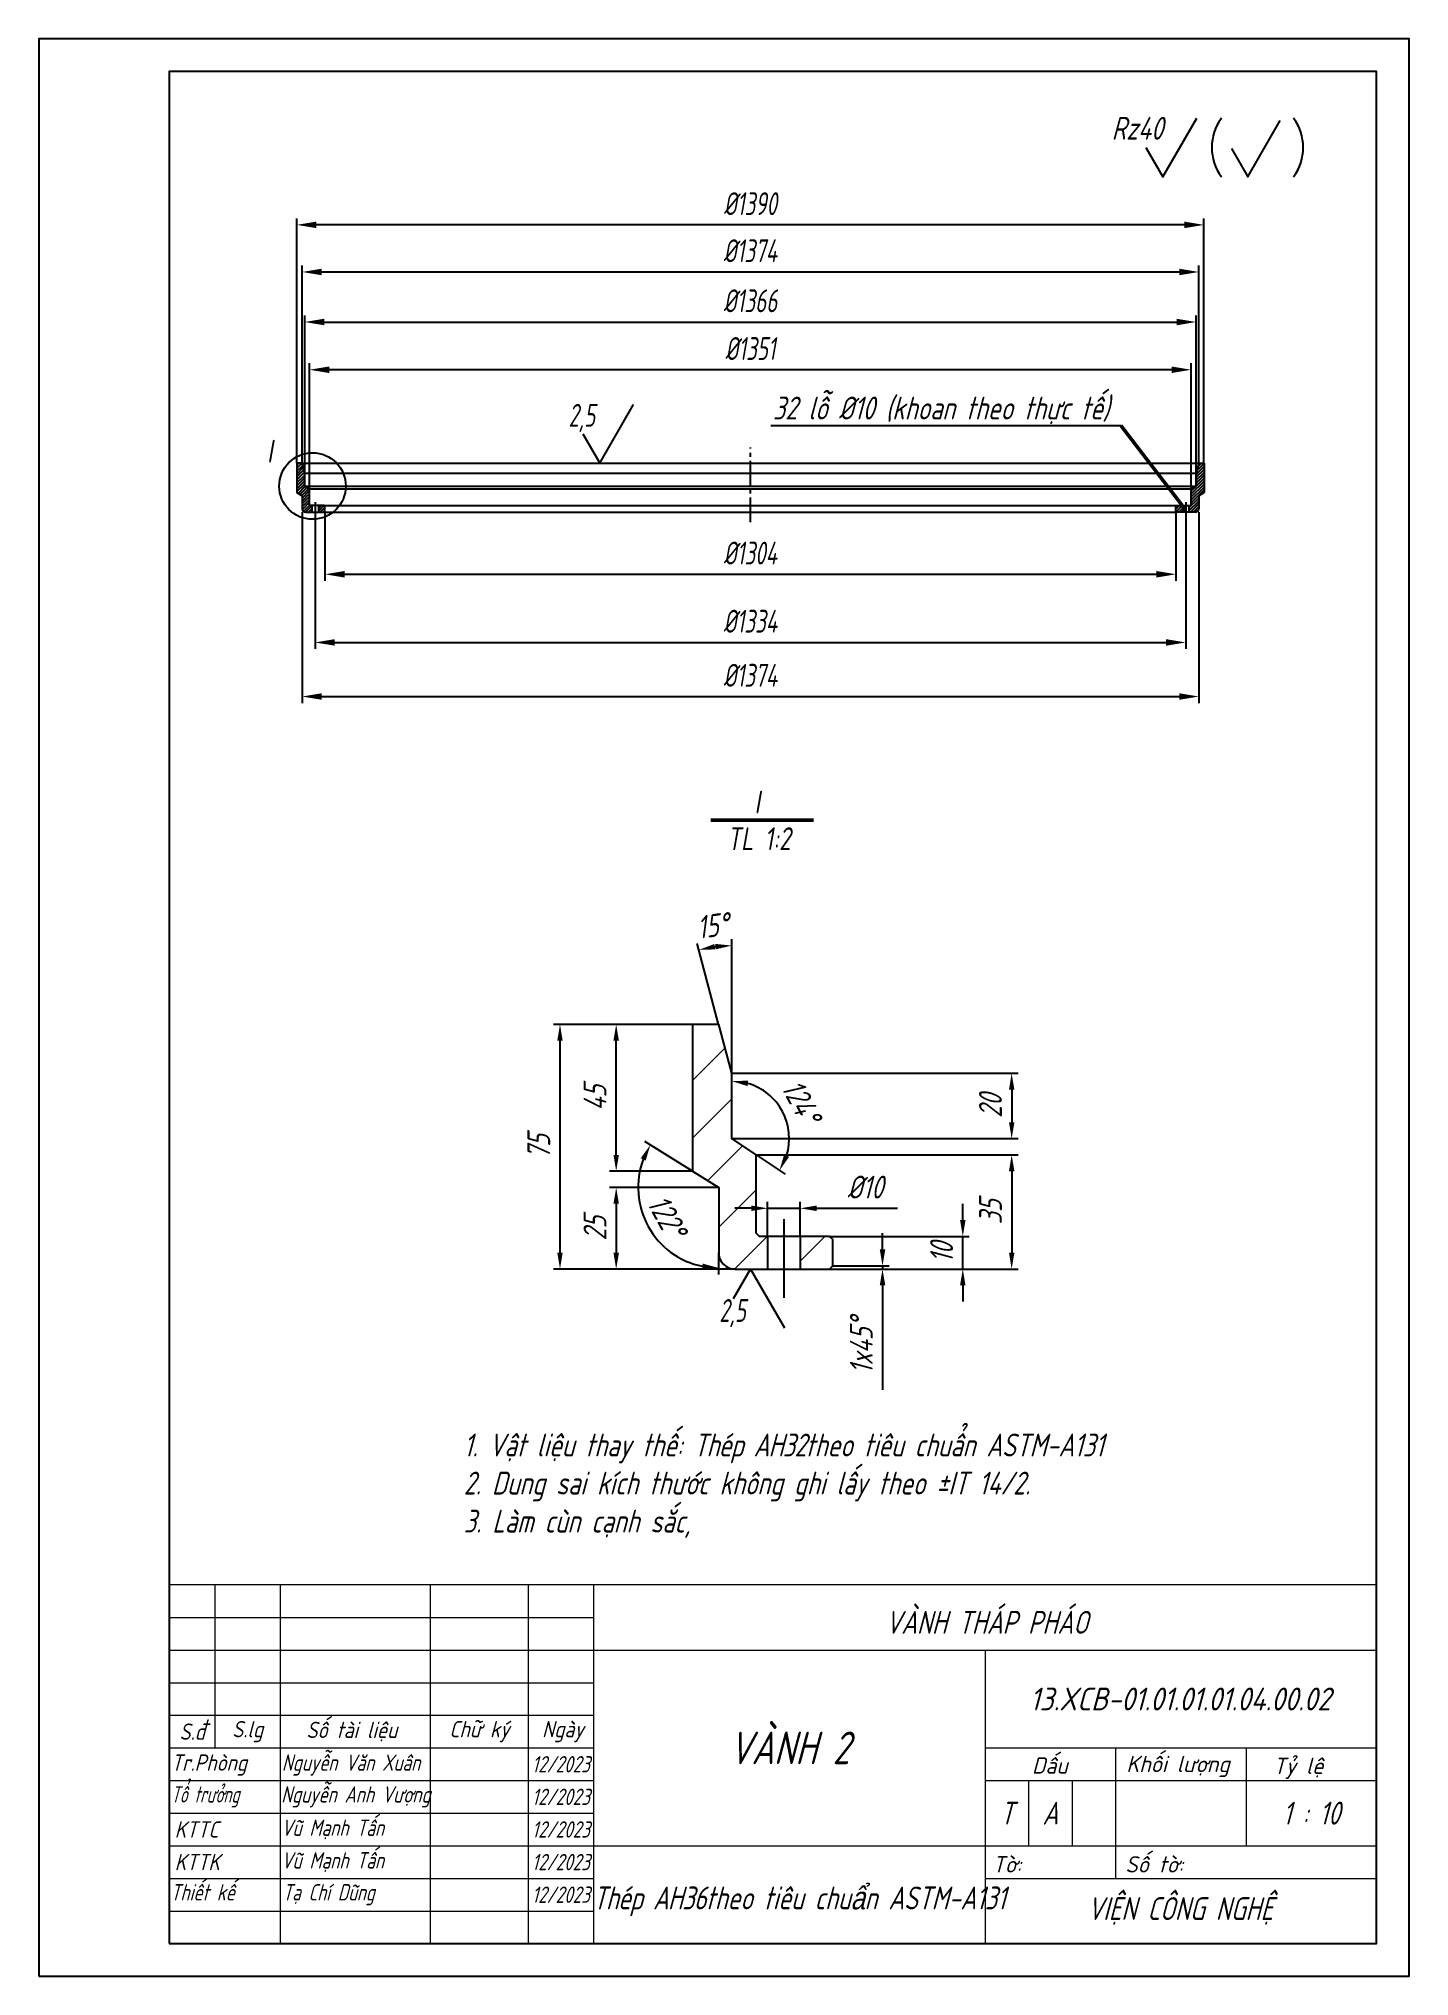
# Model space of a CAD drawing. Header units: millimetres. Extents: x 0 to 210, y 0 to 297.
import ezdxf
from ezdxf.enums import TextEntityAlignment as Align

# ---------------------------------------------------------------- set-up
doc = ezdxf.new("R2010")
doc.units = ezdxf.units.MM
doc.linetypes.add('CENTER2', pattern=[1.125, 0.75, -0.125, 0.125, -0.125])
doc.layers.get('DEFPOINTS').update_dxf_attribs({"color": 6})
for name, color, linetype, lineweight in [('AM_5', 3, 'Continuous', 15), ('COBAN', 7, 'Continuous', 18), ('KhungManh', 140, 'Continuous', 18), ('LIEN DAM', 7, 'Continuous', 50), ('MAT CAT', 2, 'Continuous', 18), ('Visible (ISO)', 7, 'Continuous', 50)]:
    doc.layers.add(name, color=color, linetype=linetype, lineweight=lineweight)
for name, color, linetype in [('CHU', 3, 'Continuous'), ('DB', 7, 'Continuous'), ('TEXT', 100, 'Continuous'), ('text1', 90, 'Continuous')]:
    doc.layers.add(name, color=color, linetype=linetype)
doc.styles.add('CKT 2.5', font='', dxfattribs={"oblique": 15, "height": 2.5})
doc.styles.add('CKT 3.5', font='', dxfattribs={"width": 0.8, "oblique": 15, "height": 3.5})
doc.styles.add('CKT 5', font='', dxfattribs={"width": 0.8, "oblique": 15, "height": 5})
doc.styles.add('T', font='', dxfattribs={"width": 0.7, "oblique": 10, "height": 3.5})
doc.styles.get('CKT 2.5').set_extended_font_data('TCVN 7284')
doc.styles.get('CKT 3.5').set_extended_font_data('TCVN 7284')
doc.styles.get('CKT 5').set_extended_font_data('TCVN 7284')
doc.styles.get('T').set_extended_font_data('TCVN 7284')
doc.dimstyles.new('KT 1_2', dxfattribs={"dimtxt": 3.5, "dimasz": 2.5, "dimexe": 1, "dimexo": 0, "dimgap": 1.5, "dimtad": 1, "dimlfac": 2, "dimtxsty": 'CKT 3.5', "dimcen": -1, "dimdle": 1, "dimclrd": 3, "dimclre": 3, "dimclrt": 100, "dimadec": 1, "dimazin": 0, "dimtfac": 1, "dimtix": 1, "dimtmove": 0, "dimatfit": 2, "dimfxl": 1, "dimtolj": 1, "dimarcsym": 0})
doc.dimstyles.new('KT 1_2_NGANG$0', dxfattribs={"dimtxt": 3.5, "dimasz": 2.5, "dimexe": 1, "dimexo": 0, "dimgap": 1.5, "dimtad": 1, "dimtoh": 1, "dimdec": 0, "dimlfac": 2, "dimtxsty": 'CKT 3.5', "dimcen": -1, "dimdle": 1, "dimclrd": 3, "dimclre": 3, "dimclrt": 100, "dimadec": 1, "dimazin": 0, "dimtfac": 1, "dimtdec": 0, "dimtix": 1, "dimtmove": 0, "dimatfit": 2, "dimfxl": 1, "dimtolj": 1, "dimarcsym": 0})
doc.dimstyles.new('KT 1_2_NGANG$2', dxfattribs={"dimtxt": 3.5, "dimasz": 2.5, "dimexe": 1, "dimexo": 0, "dimgap": 1.5, "dimtad": 1, "dimtoh": 1, "dimdec": 0, "dimlfac": 2, "dimtxsty": 'CKT 3.5', "dimcen": -1, "dimdle": 1, "dimclrd": 3, "dimclre": 3, "dimclrt": 100, "dimadec": 1, "dimazin": 0, "dimtfac": 1, "dimtdec": 0, "dimtix": 1, "dimtmove": 0, "dimatfit": 2, "dimfxl": 1, "dimtolj": 1, "dimarcsym": 0})
doc.dimstyles.new('KT_A_1_20', dxfattribs={"dimtxt": 3.5, "dimasz": 3, "dimexe": 1, "dimexo": 0, "dimgap": 1.5, "dimtad": 1, "dimdec": 0, "dimlfac": 20, "dimtxsty": 'T', "dimcen": -1, "dimdle": 1, "dimclrd": 3, "dimclre": 3, "dimclrt": 3, "dimadec": 0, "dimazin": 0, "dimtfac": 0.7, "dimtdec": 0, "dimtmove": 0, "dimatfit": 2, "dimfxl": 1, "dimarcsym": 0})

# ---------------------------------------------------------------- blocks, each defined once
blk = doc.blocks.new('*D20')
at = {"layer": 'AM_5', "color": 3, "lineweight": -2, "transparency": 16777216}
for p, q in [((43.85, 224.43), (43.85, 213.91)), ((174.25, 224.43), (174.25, 213.91)), ((46.85, 214.91), (171.25, 214.91))]:
    blk.add_line(p, q, dxfattribs=at)
at = {"layer": 'AM_5', "color": 3, "transparency": 16777216}
for points in [[(46.85, 215.41), (46.85, 214.41), (43.85, 214.91)], [(171.25, 215.41), (171.25, 214.41), (174.25, 214.91)]]:
    blk.add_solid(points, dxfattribs=at)
at = {"layer": 'DEFPOINTS', "color": 0, "transparency": 16777216}
for p in [(43.85, 224.43), (174.25, 224.43), (174.25, 214.91)]:
    blk.add_point(p, dxfattribs=at)
at = {"layer": 'AM_5', "color": 3, "transparency": 16777216, "insert": (109.05, 218.16), "char_height": 3.5, "attachment_point": 5, "style": 'T'}
blk.add_mtext('%%C1304', dxfattribs=at)
blk = doc.blocks.new('*D21')
at = {"layer": 'AM_5', "color": 3, "lineweight": -2, "transparency": 16777216}
for p, q in [((39.55, 231.93), (39.55, 269.47)), ((175.55, 268.47), (42.55, 268.47)), ((178.55, 231.93), (178.55, 269.47))]:
    blk.add_line(p, q, dxfattribs=at)
at = {"layer": 'AM_5', "color": 3, "transparency": 16777216}
for points in [[(42.55, 268.97), (42.55, 267.97), (39.55, 268.47)], [(175.55, 268.97), (175.55, 267.97), (178.55, 268.47)]]:
    blk.add_solid(points, dxfattribs=at)
at = {"layer": 'DEFPOINTS', "color": 0, "transparency": 16777216}
for p in [(39.55, 268.47), (39.55, 231.93), (178.55, 231.93)]:
    blk.add_point(p, dxfattribs=at)
at = {"layer": 'AM_5', "color": 3, "transparency": 16777216, "insert": (109.05, 271.72), "char_height": 3.5, "attachment_point": 5, "style": 'T'}
blk.add_mtext('%%C1390', dxfattribs=at)
blk = doc.blocks.new('*D22')
at = {"layer": 'AM_5', "color": 3, "lineweight": -2, "transparency": 16777216}
for p, q in [((40.35, 231.93), (40.35, 262.25)), ((177.75, 231.93), (177.75, 262.25)), ((43.35, 261.25), (174.75, 261.25))]:
    blk.add_line(p, q, dxfattribs=at)
at = {"layer": 'AM_5', "color": 3, "transparency": 16777216}
for points in [[(43.35, 261.75), (43.35, 260.75), (40.35, 261.25)], [(174.75, 261.75), (174.75, 260.75), (177.75, 261.25)]]:
    blk.add_solid(points, dxfattribs=at)
at = {"layer": 'DEFPOINTS', "color": 0, "transparency": 16777216}
for p in [(177.75, 261.25), (40.35, 231.93), (177.75, 231.93)]:
    blk.add_point(p, dxfattribs=at)
at = {"layer": 'AM_5', "color": 3, "transparency": 16777216, "insert": (109.05, 264.5), "char_height": 3.5, "attachment_point": 5, "style": 'T'}
blk.add_mtext('%%C1374', dxfattribs=at)
blk = doc.blocks.new('*D23')
at = {"layer": 'AM_5', "color": 3, "lineweight": -2, "transparency": 16777216}
for p, q in [((40.35, 224.43), (40.35, 195.17)), ((177.75, 224.43), (177.75, 195.17)), ((43.35, 196.17), (174.75, 196.17))]:
    blk.add_line(p, q, dxfattribs=at)
at = {"layer": 'AM_5', "color": 3, "transparency": 16777216}
for points in [[(43.35, 196.67), (43.35, 195.67), (40.35, 196.17)], [(174.75, 196.67), (174.75, 195.67), (177.75, 196.17)]]:
    blk.add_solid(points, dxfattribs=at)
at = {"layer": 'DEFPOINTS', "color": 0, "transparency": 16777216}
for p in [(40.35, 224.43), (177.75, 224.43), (177.75, 196.17)]:
    blk.add_point(p, dxfattribs=at)
at = {"layer": 'AM_5', "color": 3, "transparency": 16777216, "insert": (109.05, 199.42), "char_height": 3.5, "attachment_point": 5, "style": 'T'}
blk.add_mtext('%%C1374', dxfattribs=at)
blk = doc.blocks.new('*D24')
at = {"layer": 'AM_5', "color": 3, "lineweight": -2, "transparency": 16777216}
for p, q in [((41.5, 227.93), (41.5, 247.26)), ((176.6, 227.93), (176.6, 247.26)), ((173.6, 246.26), (44.5, 246.26))]:
    blk.add_line(p, q, dxfattribs=at)
at = {"layer": 'AM_5', "color": 3, "transparency": 16777216}
for points in [[(44.5, 246.76), (44.5, 245.76), (41.5, 246.26)], [(173.6, 246.76), (173.6, 245.76), (176.6, 246.26)]]:
    blk.add_solid(points, dxfattribs=at)
at = {"layer": 'DEFPOINTS', "color": 0, "transparency": 16777216}
for p in [(41.5, 246.26), (41.5, 227.93), (176.6, 227.93)]:
    blk.add_point(p, dxfattribs=at)
at = {"layer": 'AM_5', "color": 3, "transparency": 16777216, "insert": (109.05, 249.51), "char_height": 3.5, "attachment_point": 5, "style": 'T'}
blk.add_mtext('%%C1351', dxfattribs=at)
blk = doc.blocks.new('*D25')
at = {"layer": 'AM_5', "color": 3, "lineweight": -2, "transparency": 16777216}
for p, q in [((42.35, 223.55), (42.35, 203.46)), ((175.75, 223.55), (175.75, 203.46)), ((45.35, 204.46), (172.75, 204.46))]:
    blk.add_line(p, q, dxfattribs=at)
at = {"layer": 'AM_5', "color": 3, "transparency": 16777216}
for points in [[(45.35, 204.96), (45.35, 203.96), (42.35, 204.46)], [(172.75, 204.96), (172.75, 203.96), (175.75, 204.46)]]:
    blk.add_solid(points, dxfattribs=at)
at = {"layer": 'DEFPOINTS', "color": 0, "transparency": 16777216}
for p in [(42.35, 223.55), (175.75, 223.55), (175.75, 204.46)]:
    blk.add_point(p, dxfattribs=at)
at = {"layer": 'AM_5', "color": 3, "transparency": 16777216, "insert": (109.05, 207.71), "char_height": 3.5, "attachment_point": 5, "style": 'T'}
blk.add_mtext('%%C1334', dxfattribs=at)
blk = doc.blocks.new('*D26')
at = {"layer": 'AM_5', "color": 3, "lineweight": -2, "transparency": 16777216}
for p, q in [((40.75, 230.43), (40.75, 254.58)), ((43.75, 253.58), (174.35, 253.58)), ((177.35, 228.43), (177.35, 254.58))]:
    blk.add_line(p, q, dxfattribs=at)
at = {"layer": 'AM_5', "color": 3, "transparency": 16777216}
for points in [[(43.75, 254.08), (43.75, 253.08), (40.75, 253.58)], [(174.35, 254.08), (174.35, 253.08), (177.35, 253.58)]]:
    blk.add_solid(points, dxfattribs=at)
at = {"layer": 'DEFPOINTS', "color": 0, "transparency": 16777216}
for p in [(177.35, 253.58), (40.75, 230.43), (177.35, 228.43)]:
    blk.add_point(p, dxfattribs=at)
at = {"layer": 'AM_5', "color": 3, "transparency": 16777216, "insert": (109.05, 256.83), "char_height": 3.5, "attachment_point": 5, "style": 'T'}
blk.add_mtext('%%C1366', dxfattribs=at)
blk = doc.blocks.new('*D27')
at = {"layer": 'DEFPOINTS', "color": 0, "transparency": 16777216}
for p in [(79.87, 145.91), (100.18, 145.91), (106.68, 108.41)]:
    blk.add_point(p, dxfattribs=at)
at = {"layer": 'LIEN DAM', "color": 3, "lineweight": -2, "transparency": 16777216}
for p, q in [((100.18, 145.91), (78.87, 145.91)), ((79.87, 110.91), (79.87, 143.41)), ((106.68, 108.41), (78.87, 108.41))]:
    blk.add_line(p, q, dxfattribs=at)
at = {"layer": 'LIEN DAM', "color": 3, "transparency": 16777216}
for points in [[(79.45, 143.41), (80.28, 143.41), (79.87, 145.91)], [(79.45, 110.91), (80.28, 110.91), (79.87, 108.41)]]:
    blk.add_solid(points, dxfattribs=at)
at = {"layer": 'LIEN DAM', "color": 100, "transparency": 16777216, "insert": (76.62, 127.16), "char_height": 3.5, "attachment_point": 5, "rotation": 90, "style": 'CKT 3.5'}
blk.add_mtext('\\A1;75', dxfattribs=at)
blk = doc.blocks.new('*D28')
at = {"layer": 'DEFPOINTS', "color": 0, "transparency": 16777216}
for p in [(88.48, 145.91), (100.18, 145.91), (100.18, 123.41)]:
    blk.add_point(p, dxfattribs=at)
at = {"layer": 'LIEN DAM', "color": 3, "lineweight": -2, "transparency": 16777216}
for p, q in [((100.18, 145.91), (87.48, 145.91)), ((88.48, 125.91), (88.48, 143.41)), ((100.18, 123.41), (87.48, 123.41))]:
    blk.add_line(p, q, dxfattribs=at)
at = {"layer": 'LIEN DAM', "color": 3, "transparency": 16777216}
for points in [[(88.06, 143.41), (88.9, 143.41), (88.48, 145.91)], [(88.06, 125.91), (88.9, 125.91), (88.48, 123.41)]]:
    blk.add_solid(points, dxfattribs=at)
at = {"layer": 'LIEN DAM', "color": 100, "transparency": 16777216, "insert": (85.23, 134.66), "char_height": 3.5, "attachment_point": 5, "rotation": 90, "style": 'CKT 3.5'}
blk.add_mtext('\\A1;45', dxfattribs=at)
blk = doc.blocks.new('*D29')
at = {"layer": 'DEFPOINTS', "color": 0, "transparency": 16777216}
for p in [(104.18, 120.91), (88.48, 108.41), (106.68, 108.41)]:
    blk.add_point(p, dxfattribs=at)
at = {"layer": 'LIEN DAM', "color": 3, "lineweight": -2, "transparency": 16777216}
for p, q in [((104.18, 120.91), (87.48, 120.91)), ((88.48, 118.41), (88.48, 110.91)), ((106.68, 108.41), (87.48, 108.41))]:
    blk.add_line(p, q, dxfattribs=at)
at = {"layer": 'LIEN DAM', "color": 3, "transparency": 16777216}
for points in [[(88.06, 118.41), (88.9, 118.41), (88.48, 120.91)], [(88.06, 110.91), (88.9, 110.91), (88.48, 108.41)]]:
    blk.add_solid(points, dxfattribs=at)
at = {"layer": 'LIEN DAM', "color": 100, "transparency": 16777216, "insert": (85.23, 114.66), "char_height": 3.5, "attachment_point": 5, "rotation": 90, "style": 'CKT 3.5'}
blk.add_mtext('\\A1;25', dxfattribs=at)
blk = doc.blocks.new('*D30')
at = {"layer": 'DEFPOINTS', "color": 0, "transparency": 16777216}
for p in [(100.18, 123.41), (91.99, 119.05), (104.18, 120.91), (104.18, 120.91), (104.18, 110.91)]:
    blk.add_point(p, dxfattribs=at)
at = {"layer": 'LIEN DAM', "color": 3, "lineweight": -2, "transparency": 16777216}
for p, q in [((100.18, 123.41), (92.87, 127.98)), ((104.18, 110.91), (104.18, 107.57))]:
    blk.add_line(p, q, dxfattribs=at)
blk.add_arc((104.18, 120.91), 12.34, 159.6251, 258.3696, dxfattribs=at)
at = {"layer": 'LIEN DAM', "color": 3, "transparency": 16777216}
for points in [[(92.24, 125.39), (92.99, 125.02), (93.72, 127.45)], [(101.74, 109.24), (101.65, 108.41), (104.18, 108.57)]]:
    blk.add_solid(points, dxfattribs=at)
at = {"layer": 'LIEN DAM', "color": 100, "transparency": 16777216, "insert": (96.23, 116.51), "char_height": 3.5, "attachment_point": 5, "rotation": 298.9973, "style": 'CKT 3.5'}
blk.add_mtext('\\A1;122°', dxfattribs=at)
blk = doc.blocks.new('*D31')
at = {"layer": 'DEFPOINTS', "color": 0, "transparency": 16777216}
for p in [(121.18, 113.41), (141.59, 113.41), (121.18, 108.41)]:
    blk.add_point(p, dxfattribs=at)
at = {"layer": 'LIEN DAM', "color": 3, "lineweight": -2, "transparency": 16777216}
for p, q in [((141.59, 115.91), (141.59, 118.41)), ((121.18, 113.41), (142.59, 113.41)), ((141.59, 108.41), (141.59, 113.41)), ((121.18, 108.41), (142.59, 108.41)), ((141.59, 105.91), (141.59, 103.41))]:
    blk.add_line(p, q, dxfattribs=at)
at = {"layer": 'LIEN DAM', "color": 3, "transparency": 16777216}
for points in [[(141.17, 115.91), (142.01, 115.91), (141.59, 113.41)], [(141.17, 105.91), (142.01, 105.91), (141.59, 108.41)]]:
    blk.add_solid(points, dxfattribs=at)
at = {"layer": 'LIEN DAM', "color": 100, "transparency": 16777216, "insert": (138.34, 110.91), "char_height": 3.5, "attachment_point": 5, "rotation": 90, "style": 'CKT 3.5'}
blk.add_mtext('\\A1;10', dxfattribs=at)
blk = doc.blocks.new('*D32')
at = {"layer": 'DEFPOINTS', "color": 0, "transparency": 16777216}
for p in [(121.18, 108.41), (121.68, 108.91), (129.29, 108.41)]:
    blk.add_point(p, dxfattribs=at)
at = {"layer": 'LIEN DAM', "color": 3, "lineweight": -2, "transparency": 16777216}
for p, q in [((129.29, 111.41), (129.29, 113.91)), ((121.18, 108.41), (130.29, 108.41)), ((121.68, 108.91), (130.29, 108.91)), ((129.29, 108.91), (129.29, 108.41)), ((129.29, 105.91), (129.29, 89.87))]:
    blk.add_line(p, q, dxfattribs=at)
at = {"layer": 'LIEN DAM', "color": 3, "transparency": 16777216}
for points in [[(128.87, 111.41), (129.71, 111.41), (129.29, 108.91)], [(128.87, 105.91), (129.71, 105.91), (129.29, 108.41)]]:
    blk.add_solid(points, dxfattribs=at)
at = {"layer": 'LIEN DAM', "color": 100, "transparency": 16777216, "insert": (126.04, 96.64), "char_height": 3.5, "attachment_point": 5, "rotation": 90, "style": 'CKT 3.5'}
blk.add_mtext('\\A1;1x45%%D', dxfattribs=at)
blk = doc.blocks.new('*D33')
at = {"layer": 'DEFPOINTS', "color": 0, "transparency": 16777216}
for p in [(109.93, 125.91), (121.18, 108.41), (149.08, 108.41)]:
    blk.add_point(p, dxfattribs=at)
at = {"layer": 'LIEN DAM', "color": 3, "lineweight": -2, "transparency": 16777216}
for p, q in [((109.93, 125.91), (150.08, 125.91)), ((149.08, 123.41), (149.08, 110.91)), ((121.18, 108.41), (150.08, 108.41))]:
    blk.add_line(p, q, dxfattribs=at)
at = {"layer": 'LIEN DAM', "color": 3, "transparency": 16777216}
for points in [[(148.67, 123.41), (149.5, 123.41), (149.08, 125.91)], [(148.67, 110.91), (149.5, 110.91), (149.08, 108.41)]]:
    blk.add_solid(points, dxfattribs=at)
at = {"layer": 'LIEN DAM', "color": 100, "transparency": 16777216, "insert": (145.83, 117.16), "char_height": 3.5, "attachment_point": 5, "rotation": 90, "style": 'CKT 3.5'}
blk.add_mtext('\\A1;35', dxfattribs=at)
blk = doc.blocks.new('*D34')
at = {"layer": 'DEFPOINTS', "color": 0, "transparency": 16777216}
for p in [(106.18, 138.41), (106.18, 128.41), (149.08, 128.41)]:
    blk.add_point(p, dxfattribs=at)
at = {"layer": 'LIEN DAM', "color": 3, "lineweight": -2, "transparency": 16777216}
for p, q in [((106.18, 138.41), (150.08, 138.41)), ((149.08, 135.91), (149.08, 130.91)), ((106.18, 128.41), (150.08, 128.41))]:
    blk.add_line(p, q, dxfattribs=at)
at = {"layer": 'LIEN DAM', "color": 3, "transparency": 16777216}
for points in [[(148.67, 135.91), (149.5, 135.91), (149.08, 138.41)], [(148.67, 130.91), (149.5, 130.91), (149.08, 128.41)]]:
    blk.add_solid(points, dxfattribs=at)
at = {"layer": 'LIEN DAM', "color": 100, "transparency": 16777216, "insert": (145.83, 133.41), "char_height": 3.5, "attachment_point": 5, "rotation": 90, "style": 'CKT 3.5'}
blk.add_mtext('\\A1;20', dxfattribs=at)
blk = doc.blocks.new('*D35')
at = {"layer": 'DEFPOINTS', "color": 0, "transparency": 16777216}
for p in [(106.18, 138.41), (106.18, 128.41), (106.18, 128.41), (114.92, 129.57), (109.93, 125.91)]:
    blk.add_point(p, dxfattribs=at)
at = {"layer": 'LIEN DAM', "color": 3, "lineweight": -2, "transparency": 16777216}
blk.add_line((109.93, 125.91), (114.35, 122.97), dxfattribs=at)
blk.add_arc((106.18, 128.41), 8.81, 342.6242, 73.6857, dxfattribs=at)
at = {"layer": 'LIEN DAM', "color": 3, "transparency": 16777216}
for points in [[(108.6, 136.45), (108.72, 137.28), (106.18, 137.22)], [(114.97, 125.6), (114.21, 125.96), (113.51, 123.52)]]:
    blk.add_solid(points, dxfattribs=at)
at = {"layer": 'LIEN DAM', "color": 100, "transparency": 16777216, "insert": (116.82, 134.1), "char_height": 3.5, "attachment_point": 5, "rotation": 298.155, "style": 'CKT 3.5'}
blk.add_mtext('\\A1;124°', dxfattribs=at)
blk = doc.blocks.new('*D36')
at = {"layer": 'DEFPOINTS', "color": 0, "transparency": 16777216}
for p in [(104.48, 157.92), (104.18, 145.91), (106.18, 138.41), (106.18, 138.41), (106.18, 128.41)]:
    blk.add_point(p, dxfattribs=at)
at = {"layer": 'LIEN DAM', "color": 3, "lineweight": -2, "transparency": 16777216}
for p, q in [((104.18, 145.91), (100.88, 158.3)), ((106.18, 138.41), (106.18, 158.99))]:
    blk.add_line(p, q, dxfattribs=at)
blk.add_arc((106.18, 138.41), 19.58, 97.3207, 97.6107, dxfattribs=at)
at = {"layer": 'LIEN DAM', "color": 3, "transparency": 16777216}
for points in [[(103.67, 157.41), (103.51, 158.23), (101.14, 157.33)], [(103.66, 158.25), (103.71, 157.42), (106.18, 157.99)]]:
    blk.add_solid(points, dxfattribs=at)
at = {"layer": 'LIEN DAM', "color": 100, "transparency": 16777216, "insert": (103.22, 161.05), "char_height": 3.5, "attachment_point": 5, "rotation": 7.4657, "style": 'CKT 3.5'}
blk.add_mtext('\\A1;15°', dxfattribs=at)
blk = doc.blocks.new('*D37')
at = {"layer": 'DEFPOINTS', "color": 0, "transparency": 16777216}
for p in [(111.68, 117.72), (111.68, 113.41), (116.68, 113.41)]:
    blk.add_point(p, dxfattribs=at)
at = {"layer": 'LIEN DAM', "color": 3, "lineweight": -2, "transparency": 16777216}
for p, q in [((109.18, 117.72), (106.68, 117.72)), ((111.68, 113.41), (111.68, 118.72)), ((111.68, 117.72), (116.68, 117.72)), ((116.68, 113.41), (116.68, 118.72)), ((119.18, 117.72), (131.58, 117.72))]:
    blk.add_line(p, q, dxfattribs=at)
at = {"layer": 'LIEN DAM', "color": 3, "transparency": 16777216}
for points in [[(109.18, 118.14), (109.18, 117.3), (111.68, 117.72)], [(119.18, 118.14), (119.18, 117.3), (116.68, 117.72)]]:
    blk.add_solid(points, dxfattribs=at)
at = {"layer": 'LIEN DAM', "color": 100, "transparency": 16777216, "insert": (126.63, 120.97), "char_height": 3.5, "attachment_point": 5, "style": 'CKT 3.5'}
blk.add_mtext('\\A1;%%C10', dxfattribs=at)

msp = doc.modelspace()

# ---------------------------------------------------------------- hatches: boundary and pattern name
at = {"linetype": 'Continuous'}
h = msp.add_hatch(dxfattribs=at)
h.set_pattern_fill('ANSI31', color=5, scale=0.1)
h.set_pattern_definition([(45, (-648.68254, 89.38525), (-0.2245064, 0.2245064), [])])
h.paths.add_polyline_path([(40.7529, 230.4304), (40.3529, 231.9304), (39.5529, 231.9304), (39.5529, 227.4304), (40.3529, 226.9304), (40.3529, 224.9304, 0.41421356), (40.8529, 224.4304), (41.8529, 224.4304), (41.8529, 225.4304), (41.6029, 225.4304), (41.5029, 225.5304), (41.5029, 227.9304), (40.7529, 228.4304)])
h.paths.add_polyline_path([(43.8529, 225.3304), (43.7529, 225.4304), (42.8529, 225.4304), (42.8529, 224.4304), (43.7529, 224.4304), (43.8529, 224.5304)])
h.paths.add_polyline_path([(178.5529, 231.9304), (177.7529, 231.9304), (177.3529, 230.4304), (177.3529, 228.4304), (176.6029, 227.9304), (176.6029, 225.5304), (176.5029, 225.4304), (176.2529, 225.4304), (176.2529, 224.4304), (177.2529, 224.4304, 0.41421356), (177.7529, 224.9304), (177.7529, 226.9304), (178.5529, 227.4304)])
h.paths.add_polyline_path([(175.2529, 225.4304), (174.3529, 225.4304), (174.2529, 225.3304), (174.2529, 224.5304), (174.3529, 224.4304), (175.2529, 224.4304)])
at = {"layer": 'MAT CAT'}
h = msp.add_hatch(dxfattribs=at)
h.set_pattern_fill('ANSI31', color=256, scale=50)
h.set_pattern_definition([(45, (52462.416, -11131.219), (-4.4194174, 4.4194174), [])])
h.paths.add_polyline_path([(100.1829, 123.4114), (104.1829, 120.9114), (104.1829, 110.9114, 0.41421356), (106.6829, 108.4114), (111.6829, 108.4114), (111.6829, 113.4114), (110.4329, 113.4114), (109.9329, 113.9114), (109.9329, 125.9114), (106.1829, 128.4114), (106.1829, 138.4114), (104.1829, 145.9114), (100.1829, 145.9114)])
h.paths.add_polyline_path([(121.1829, 108.4114), (121.6829, 108.9114), (121.6829, 112.9114), (121.1829, 113.4114), (116.6829, 113.4114), (116.6829, 108.4114)])

# ---------------------------------------------------------------- linework, layer by layer
at = {"color": 5}
msp.add_line((112.1551, 237.6996), (165.8302, 237.6996), dxfattribs=at)
at = {"linetype": 'Continuous'}
for p, q in [((40.3529, 231.9304), (177.7529, 231.9304)), ((177.7529, 231.9304), (177.3529, 230.4304)), ((177.7529, 231.9304), (178.5529, 231.9304)), ((178.5529, 231.9304), (178.5529, 227.4304)), ((177.3529, 230.4304), (177.3529, 228.4304)), ((176.6029, 227.9304), (177.3529, 228.4304)), ((176.6029, 225.5304), (176.6029, 227.9304)), ((178.5529, 227.4304), (177.7529, 226.9304)), ((177.7529, 226.9304), (177.7529, 224.9304)), ((41.8529, 225.4304), (41.8529, 224.4304)), ((42.8529, 225.4304), (42.8529, 224.4304)), ((43.8529, 224.4304), (174.2529, 224.4304)), ((174.3529, 225.4304), (174.2529, 225.3304)), ((174.2529, 224.5304), (174.2529, 225.3304)), ((174.3529, 224.4304), (174.2529, 224.5304)), ((174.3529, 225.4304), (176.5029, 225.4304)), ((177.2529, 224.4304), (174.3529, 224.4304)), ((175.2529, 225.4304), (175.2529, 224.4304)), ((176.2529, 225.4304), (176.2529, 224.4304)), ((176.6029, 225.5304), (176.5029, 225.4304)), ((111.6829, 113.4114), (111.6829, 108.4114)), ((116.6829, 113.4114), (116.6829, 108.4114))]:
    msp.add_line(p, q, dxfattribs=at)
at = {"color": 5, "linetype": 'CENTER2', "ltscale": 5}
msp.add_line((109.0529, 222.9158), (109.0529, 234.3475), dxfattribs=at)
at = {"color": 1, "linetype": 'Continuous'}
for p, q in [((39.5529, 229.9304), (39.5529, 229.4304)), ((178.5529, 229.9304), (178.5529, 229.4304))]:
    msp.add_line(p, q, dxfattribs=at)
at = {"color": 4, "linetype": 'Continuous'}
for p, q in [((40.7529, 230.4304), (177.3529, 230.4304)), ((40.7529, 228.4304), (177.3529, 228.4304)), ((176.6029, 227.9304), (41.5029, 227.9304)), ((43.8529, 225.4304), (174.2529, 225.4304))]:
    msp.add_line(p, q, dxfattribs=at)
at = {"color": 5, "linetype": 'Continuous'}
for p, q in [((42.3529, 225.9611), (42.3529, 223.5465)), ((175.7529, 225.9611), (175.7529, 223.5465)), ((114.1829, 116.0648), (114.1829, 103.9918))]:
    msp.add_line(p, q, dxfattribs=at)
at = {"linetype": 'Continuous'}
for points in [[(43.7529, 225.4304), (41.6029, 225.4304), (41.5029, 225.5304), (41.5029, 227.9304), (40.7529, 228.4304), (40.7529, 230.4304), (40.3529, 231.9304), (39.5529, 231.9304), (39.5529, 227.4304), (40.3529, 226.9304), (40.3529, 224.9304, 0.41421356), (40.8529, 224.4304), (43.7529, 224.4304), (43.8529, 224.5304), (43.8529, 225.3304)], [(121.1829, 113.4114), (110.4329, 113.4114), (109.9329, 113.9114), (109.9329, 125.9114), (106.1829, 128.4114), (106.1829, 138.4114), (104.1829, 145.9114), (100.1829, 145.9114), (100.1829, 123.4114), (104.1829, 120.9114), (104.1829, 110.9114, 0.41421356), (106.6829, 108.4114), (121.1829, 108.4114), (121.6829, 108.9114), (121.6829, 112.9114)]]:
    msp.add_lwpolyline(points, format="xyb", close=True, dxfattribs=at)
at = {"color": 5}
msp.add_circle((41.9457, 228.4304), 5.0987, dxfattribs=at)
at = {"linetype": 'Continuous'}
msp.add_arc((177.2529, 224.9304), 0.5, 270, 0, dxfattribs=at)
at = {"layer": 'COBAN'}
for p, q in [((205, 60), (20, 60)), ((205, 60), (20, 60)), ((205, 60), (20, 60)), ((27, 60), (27, 35)), ((37, 60), (37, 5)), ((60, 60), (60, 5)), ((75, 60), (75, 5)), ((85, 60), (85, 5)), ((85, 50), (205, 50)), ((145, 50), (145, 5)), ((20, 40), (85, 40)), ((20, 35), (85, 35)), ((145, 35), (205, 35)), ((165, 35), (165, 15)), ((185, 35), (185, 20)), ((145, 30), (205, 30)), ((85, 20), (205, 20)), ((145, 15), (205, 15))]:
    msp.add_line(p, q, dxfattribs=at)
at = {"layer": 'DB'}
msp.add_line((20, 60), (20, 5), dxfattribs=at)
msp.add_lwpolyline([(20, 5), (205, 5), (205, 292), (20, 292)], close=True, dxfattribs=at)
at = {"layer": 'DEFPOINTS'}
msp.add_lwpolyline([(0, 0), (210, 0), (210, 297), (0, 297)], close=True, dxfattribs=at)
at = {"layer": 'KhungManh', "ltscale": 0.2}
for p, q in [((20, 55), (85, 55)), ((20, 50), (85, 50)), ((20, 45), (85, 45)), ((20, 30), (85, 30)), ((151.668, 30), (151.668, 20)), ((158.334, 30), (158.334, 20)), ((20, 25), (85, 25)), ((20, 20), (85, 20)), ((20, 15), (85, 15)), ((20, 10), (85, 10))]:
    msp.add_line(p, q, dxfattribs=at)
at = {"layer": 'LIEN DAM'}
msp.add_line((165.8302, 237.6996), (175.7529, 224.7538), dxfattribs=at)
at = {"layer": 'TEXT'}
for points in [[(169.648, 280.3278), (172.248, 275.8245), (177.448, 284.8311)], [(182.748, 280.1546), (185.248, 275.8245), (190.248, 284.4847)]]:
    msp.add_lwpolyline(points, dxfattribs=at)
for centre, start, end in [((187.248, 280.3245), 143.130102, 216.869898), ((186.248, 280.3245), 323.130102, 36.869898)]:
    msp.add_arc(centre, 7.5, start, end, dxfattribs=at)
at = {"layer": 'text1'}
for points in [[(83.3527, 236.4338), (85.9527, 231.9304), (91.1527, 240.9371)], [(106.4546, 103.908), (109.0546, 108.4114), (114.2546, 99.4047)]]:
    msp.add_lwpolyline(points, dxfattribs=at)
at = {"layer": 'Visible (ISO)'}
msp.add_line((103.0015, 177.2), (118.7096, 177.2), dxfattribs=at)

# ---------------------------------------------------------------- texts
at = {"color": 5, "style": 'CKT 3.5', "oblique": 15, "width": 0.8}
msp.add_text('32 lỗ %%C10 (khoan theo thực tế)', height=3.5, dxfattribs=at).set_placement((112.4956, 238.6365))
at = {"layer": 'CHU', "style": 'T', "oblique": 10, "width": 0.7}
for p in [(81.1762, 237.5234), (104.278, 100.3055)]:
    msp.add_text('2,5', height=3.5, dxfattribs=at).set_placement(p)
at = {"layer": 'CHU', "style": 'CKT 2.5', "oblique": 15}
for s, p in [('Dấu', (152.1864, 31.0606)), ('Khối lượng', (166.6499, 31.2888)), ('Tỷ lệ', (189.1676, 31.0002)), ('Tờ: ', (146.1407, 15.9029)), ('Số tờ: ', (166.4965, 15.9029))]:
    msp.add_text(s, height=2.5, dxfattribs=at).set_placement(p)
at = {"layer": 'CHU'}
for s, insert, char_height, width, attachment_point, style in [('1. Vật liệu thay thế: {\\T0.95;Thép AH32}theo tiêu chuẩn ASTM-A131\\P2. Dung sai kích thước không ghi lấy theo %%PIT 14/2.\\P3. Làm cùn cạnh sắc,', (65.1138, 75.1895), 3.5, 179.086239, 4, 'CKT 3.5'), ('{\\W0.9;S.đ}', (23.5787, 37.5), 2.5, 7.809348, 5, 'CKT 2.5'), ('{\\W0.9;S.lg}', (32.0088, 37.5), 2.5, 13.933661, 5, 'CKT 2.5'), ('{\\W0.9;Số tài liệu}', (47.9632, 37.5), 2.5, 25.692288, 5, 'CKT 2.5'), ('{\\W0.9;Chữ ký}', (67.5181, 37.5), 2.5, 15, 5, 'CKT 2.5'), ('{\\W0.9;Ngày}', (80.3157, 37.5), 2.5, 10, 5, 'CKT 2.5'), ('{\\W0.9;Tr.Phòng}', (20.2727, 32.3736), 2.5, 19.697964, 4, 'CKT 2.5'), ('{\\W0.8;Nguyễn Văn Xuân}', (37.2539, 32.3737), 2.5, 24.414608, 4, 'CKT 2.5'), ('{\\W0.8;12/2023}', (80, 32.4999), 2.5, 10, 5, 'CKT 2.5'), ('{\\W0.7;Tổ trưởng}', (20.2727, 27.5), 2.5, 19.697964, 4, 'CKT 2.5'), ('{\\W0.8;Nguyễn Anh Vượng}', (37.1477, 27.5), 2.5, 25.544559, 4, 'CKT 2.5'), ('{\\W0.8;12/2023}', (80, 27.5), 2.5, 10, 5, 'CKT 2.5'), ('T', (148.334, 25), 3.5, 6.668, 5, 'CKT 3.5'), ('A', (155.002, 25), 3.5, 6.668, 5, 'CKT 3.5'), ('1 : 10', (195, 25), 3.5, 20, 5, 'CKT 3.5'), ('{\\W0.8;Vũ Mạnh Tấn}', (37.1477, 22.5), 2.5, 19.697964, 4, 'CKT 2.5'), ('{\\W0.9;KTTC}', (20.8254, 22.5), 2.5, 19.697964, 4, 'CKT 2.5'), ('{\\W0.8;12/2023}', (80, 22.5), 2.5, 10, 5, 'CKT 2.5'), ('{\\W0.9;KTTK}', (20.8254, 17.5001), 2.5, 19.697964, 4, 'CKT 2.5'), ('{\\W0.8;Vũ Mạnh Tấn}', (37.1477, 17.5), 2.5, 19.697964, 4, 'CKT 2.5'), ('{\\W0.8;12/2023}', (80, 17.5), 2.5, 10, 5, 'CKT 2.5'), ('{\\W0.8;Thiết kế}', (20.1834, 12.8734), 2.5, 19.697964, 4, 'CKT 2.5'), ('{\\W0.78;Tạ Chí Dũng}', (37.3555, 12.4926), 2.5, 24.20003, 4, 'CKT 2.5'), ('{\\W0.8;12/2023}', (80, 12.5), 2.5, 10, 5, 'CKT 2.5'), ('{\\T0.95;Thép AH36}theo tiêu chu{\\fArial|b0|i0|c0|p34;ẩ}n ASTM-A131', (116.5369, 11.4748), 3.5, 63.660977, 5, 'CKT 3.5')]:
    msp.add_mtext(s, dxfattribs=dict(at, insert=insert, char_height=char_height, width=width, attachment_point=attachment_point, style=style))
at = {"layer": 'COBAN', "attachment_point": 5}
for s, insert, char_height, width, style in [('{\\W0.9;13.XCB-01.01.01.01.04.00.02}', (174.9074, 42.5), 3.5, 59.814744, 'CKT 3.5'), ('VÀNH 2', (115, 35), 5, 60, 'CKT 5'), ('VIỆN CÔNG NGHỆ', (174.9077, 10), 3.5, 59.814744, 'CKT 3.5')]:
    msp.add_mtext(s, dxfattribs=dict(at, insert=insert, char_height=char_height, width=width, style=style))
at = {"layer": 'LIEN DAM', "insert": (145.2655, 54.2476), "char_height": 3.5, "width": 229.402789, "attachment_point": 5, "style": 'CKT 3.5'}
msp.add_mtext('VÀNH THÁP PHÁO', dxfattribs=at)
at = {"layer": 'TEXT', "style": 'CKT 3.5', "oblique": 15, "width": 0.8}
msp.add_text('Rz40', height=3.5, dxfattribs=at).set_placement((172.248, 281.5245), align=Align.RIGHT)
at = {"layer": 'Visible (ISO)', "style": 'T', "oblique": 10, "width": 0.8}
for s, p in [('I', (34.9774, 232.0377)), ('I', (109.659, 178.2557)), ('TL 1:2', (105.4978, 172.623))]:
    msp.add_text(s, height=3.5, dxfattribs=at).set_placement(p)

# ---------------------------------------------------------------- dimensions: what is measured, and where the dimension line sits
at = {"layer": 'AM_5'}
for base, p1, p2, picture, middle in [((39.5529, 268.4695), (178.5529, 231.9304), (39.5529, 231.9304), '*D21', (109.0529, 271.7195)), ((177.7529, 261.2469), (40.3529, 231.9304), (177.7529, 231.9304), '*D22', (109.0529, 264.4969)), ((177.3529, 253.5837), (40.7529, 230.4304), (177.3529, 228.4304), '*D26', (109.0529, 256.8337)), ((41.5029, 246.2645), (176.6029, 227.9304), (41.5029, 227.9304), '*D24', (109.0529, 249.5145)), ((175.7529, 204.4606), (42.3529, 223.5465), (175.7529, 223.5465), '*D25', (109.0529, 207.7106))]:
    dim = msp.add_linear_dim(base=base, p1=p1, p2=p2, text='%%C<>', dimstyle='KT_A_1_20', override={"dimlfac": 10, "dimtdec": 2}, dxfattribs=at)
    dim.commit()
    dim.dimension.update_dxf_attribs({"geometry": picture, "text_midpoint": middle})
for base, p1, p2, picture, middle in [((177.7529, 196.1665), (40.3529, 224.4304), (177.7529, 224.4304), '*D23', (109.0529, 196.1665)), ((174.2529, 214.9091), (43.8529, 224.4304), (174.2529, 224.4304), '*D20', (109.0529, 214.9091))]:
    dim = msp.add_linear_dim(base=base, p1=p1, p2=p2, text='%%C<>', dimstyle='KT_A_1_20', override={"dimlfac": 10, "dimtdec": 2}, dxfattribs=at)
    dim.commit()
    dim.dimension.update_dxf_attribs({"geometry": picture, "text_midpoint": middle, "dimtype": 160})
at = {"layer": 'LIEN DAM'}
for base, line1, line2, picture, middle in [((104.4842, 157.9173), ((106.1829, 138.4114), (104.1829, 145.9114)), ((106.1829, 128.4114), (106.1829, 138.4114)), '*D36', (103.2166, 161.0476)), ((114.9165, 129.5674), ((106.1829, 128.4114), (106.1829, 138.4114)), ((109.9329, 125.9114), (106.1829, 128.4114)), '*D35', (116.8157, 134.1019)), ((91.9866, 119.0531), ((104.1829, 120.9114), (104.1829, 110.9114)), ((100.1829, 123.4114), (104.1829, 120.9114)), '*D30', (96.235, 116.5063))]:
    dim = msp.add_angular_dim_2l(base=base, line1=line1, line2=line2, dimstyle='KT 1_2_NGANG$2', override={"dimadec": 0}, dxfattribs=at)
    dim.commit()
    dim.dimension.update_dxf_attribs({"geometry": picture, "text_midpoint": middle})
for base, p1, p2, picture, middle in [((79.8676, 145.9114), (106.6829, 108.4114), (100.1829, 145.9114), '*D27', (76.6176, 127.1614)), ((88.4814, 145.9114), (100.1829, 123.4114), (100.1829, 145.9114), '*D28', (85.2314, 134.6614)), ((149.0841, 128.4114), (106.1829, 138.4114), (106.1829, 128.4114), '*D34', (145.8341, 133.4114)), ((149.0841, 108.4114), (109.9329, 125.9114), (121.1829, 108.4114), '*D33', (145.8341, 117.1614)), ((88.4814, 108.4114), (104.1829, 120.9114), (106.6829, 108.4114), '*D29', (85.2314, 114.6614)), ((141.5883, 113.4114), (121.1829, 108.4114), (121.1829, 113.4114), '*D31', (138.3383, 110.9114))]:
    dim = msp.add_linear_dim(base=base, p1=p1, p2=p2, angle=90, dimstyle='KT 1_2_NGANG$0', dxfattribs=at)
    dim.commit()
    dim.dimension.update_dxf_attribs({"geometry": picture, "text_midpoint": middle})
dim = msp.add_linear_dim(base=(111.6829, 117.7213), p1=(116.6829, 113.4114), p2=(111.6829, 113.4114), text='%%C<>', dimstyle='KT 1_2_NGANG$0', dxfattribs=at)
dim.commit()
dim.dimension.update_dxf_attribs({"geometry": '*D37', "text_midpoint": (126.6292, 117.7213), "dimtype": 160})
dim = msp.add_linear_dim(base=(129.2892, 108.4114), p1=(121.6829, 108.9114), p2=(121.1829, 108.4114), angle=90, text='<>x45%%D', dimstyle='KT 1_2', dxfattribs=at)
dim.commit()
dim.dimension.update_dxf_attribs({"geometry": '*D32', "text_midpoint": (129.2892, 96.6425), "dimtype": 160})

doc.saveas('drawing.dxf')
